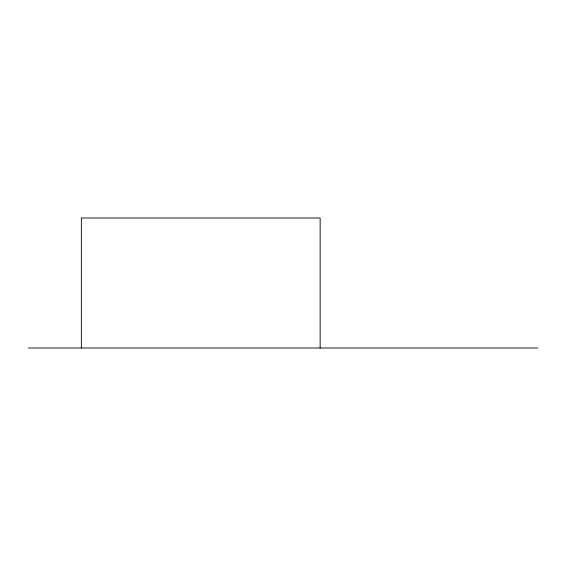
<?xml version="1.0" encoding="UTF-8"?>
<svg xmlns="http://www.w3.org/2000/svg" width="566" height="566" viewBox="0 0 566 566"><rect width="100%" height="100%" fill="white"/><g stroke="black" fill="none" stroke-linecap="round" stroke-linejoin="round"><path stroke-width="0.85" d="M28.3 348.005L537.7 348.005M320.144 348.005L320.144 217.995L81.362 217.995L81.362 348.005"/></g></svg>
